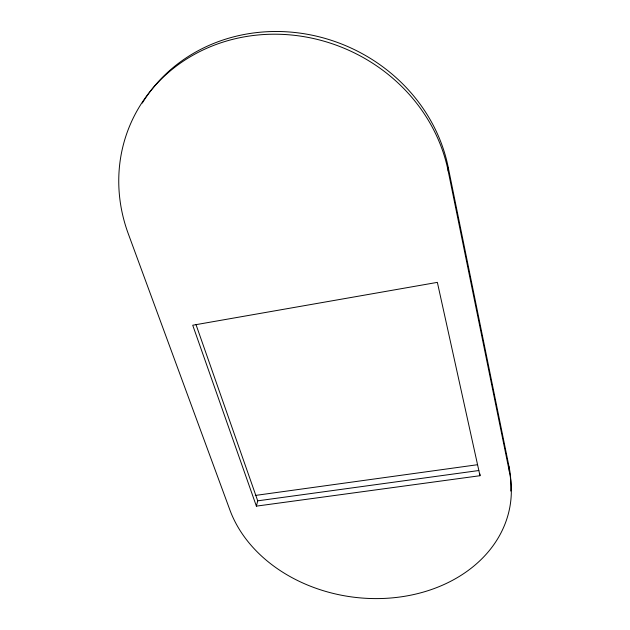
<?xml version="1.0" encoding="UTF-8"?>
<svg xmlns="http://www.w3.org/2000/svg" width="630" height="630" viewBox="0 0 630 630"><rect width="100%" height="100%" fill="white"/><g stroke="black" fill="none" stroke-linecap="round" stroke-linejoin="round"><path stroke-width="0.94" d="M448.182 171.029A168.312 154.374 23.3 0 0 241.321 37.414A168.312 154.374 23.3 0 0 128.355 233.95L229.911 510.032A144.16 114.243 7.4 0 0 399.861 597.012A144.16 114.243 7.4 0 0 509.449 472.02L448.182 171.029L448.213 167.312A166.958 153.444 23.5 0 0 312.504 35.288A166.958 153.444 23.5 0 0 142.309 103.06M479.926 473.941L479.989 475.713L256.386 506.134L257.717 500.834L195.962 324.458M255.268 495.448L477.438 464.727M257.717 500.834L478.824 470.523M256.386 506.134L192.725 325.23L437.362 282.366L479.989 475.713M448.213 167.312L509.04 466.696L509.449 472.02M509.04 466.696A143.16 113.817 7.3 0 1 510.741 491.053"/></g></svg>
